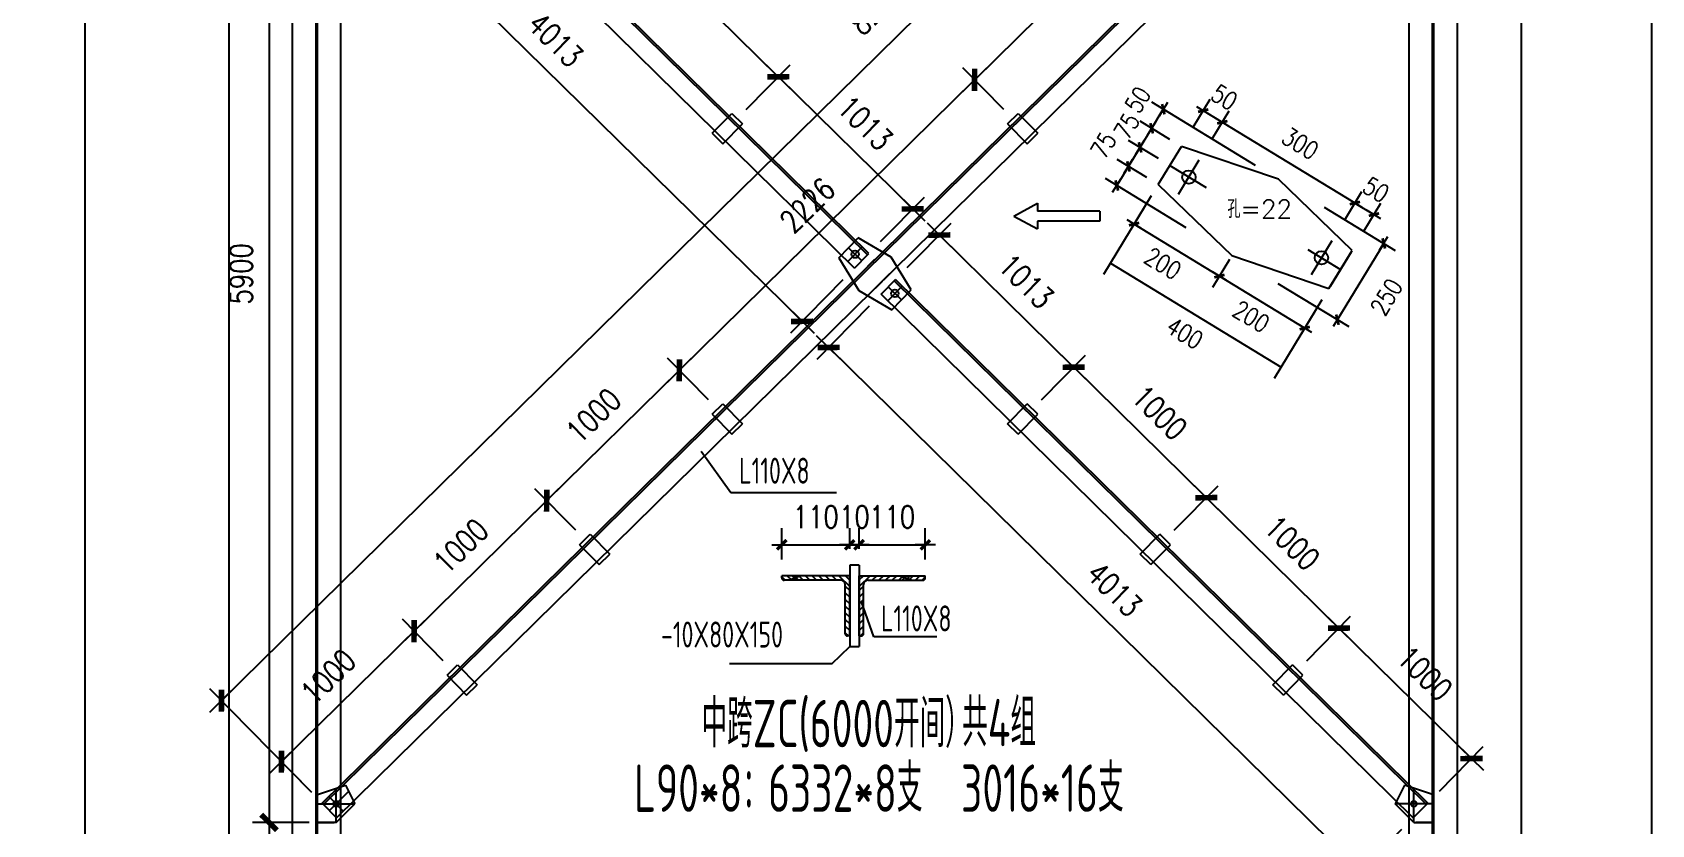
# Model space of a CAD drawing. Header units: millimetres. Extents: x 1471994 to 4527627, y -5186613 to -1927582.
# Drawn here: x 1534810 to 1543512, y -1987974 to -1983714 of the extents above; entities that cross this region are included whole.
import ezdxf
from ezdxf.enums import TextEntityAlignment as Align

# ---------------------------------------------------------------- set-up
doc = ezdxf.new("R2010")
doc.units = ezdxf.units.MM
doc.header["$LTSCALE"] = 1000
doc.header["$PDMODE"] = 34
doc.linetypes.add('CENTER', pattern=[50.8, 31.75, -6.35, 6.35, -6.35])
doc.layers.add('轴线层', color=1, linetype='CENTER', lineweight=15)
doc.layers.add('钢架', color=7, linetype='Continuous', lineweight=25)
doc.styles.add('DIM_FONT', font='simplex.shx', dxfattribs={"width": 0.8, "bigfont": 'hztxt.shx'})
doc.styles.add('hz', font='gbenor.shx', dxfattribs={"width": 0.75, "height": 100, "bigfont": 'gbcbig.shx'})
doc.styles.get("Standard").update_dxf_attribs({"font": 'txt', "bigfont": 'gbcbig.shx'})
doc.styles.add('TSSD_Label', font='Tssdeng.shx', dxfattribs={"width": 0.7, "bigfont": 'hztxt.shx'})
doc.dimstyles.new('WGH(1)', dxfattribs={"dimscale": 1.2, "dimtxt": 100, "dimasz": 0.5, "dimexe": 75, "dimexo": 75, "dimgap": 75, "dimtad": 1, "dimdec": 0, "dimzin": 0, "dimdsep": 46, "dimtxsty": 'DIM_FONT', "dimblk1": '_DIMX', "dimblk2": '_DIMX', "dimsah": 1, "dimcen": 0.09, "dimclrd": 3, "dimclre": 3, "dimclrt": 7, "dimadec": 0, "dimazin": 0, "dimtfac": 1, "dimtdec": 0, "dimtix": 1, "dimtmove": 2, "dimatfit": 3, "dimldrblk": '_DIMX', "dimfxl": 1, "dimtolj": 1, "dimtzin": 0, "dimarcsym": 0})

# ---------------------------------------------------------------- blocks, each defined once
blk = doc.blocks.new('_DIMX')
blk.add_line((-150, 0), (150, 0))
at = {"const_width": 50}
blk.add_lwpolyline([(-70, -70), (70, 70)], dxfattribs=at)
blk = doc.blocks.new('*D1267')
at = {"color": 3, "lineweight": -2}
for p, q in [((1534840.2, -1978462.4), (1535182.1, -1978462.4)), ((1535092.1, -1978463), (1535092.1, -1988461.8)), ((1534860.2, -1988462.4), (1535182.1, -1988462.4))]:
    blk.add_line(p, q, dxfattribs=at)
at = {"layer": 'Defpoints', "color": 0}
for p in [(1534750.2, -1978462.4), (1534770.2, -1988462.4), (1535092.1, -1988462.4)]:
    blk.add_point(p, dxfattribs=at)
at = {"color": 3, "lineweight": -2, "xscale": 0.6, "yscale": 0.6, "zscale": 0.6}
for p, rotation in [((1535092.1, -1978462.4), 90), ((1535092.1, -1988462.4), 270)]:
    blk.add_blockref('_DIMX', p, dxfattribs=dict(at, rotation=rotation))
at = {"color": 7, "insert": (1534942.1, -1983462.4), "char_height": 120, "attachment_point": 5, "rotation": 90, "style": 'DIM_FONT'}
blk.add_mtext('\\A1;10000', dxfattribs=at)
blk = doc.blocks.new('*D1392')
at = {"color": 3, "lineweight": -2}
for p, q in [((1536118.1, -1978462.4), (1535776.2, -1978462.4)), ((1535866.2, -1978463), (1535866.2, -1988461.8)), ((1536098.1, -1988462.4), (1535776.2, -1988462.4))]:
    blk.add_line(p, q, dxfattribs=at)
at = {"layer": 'Defpoints', "color": 0}
for p in [(1536208.1, -1978462.4), (1535866.2, -1988462.4), (1536188.1, -1988462.4)]:
    blk.add_point(p, dxfattribs=at)
at = {"color": 3, "lineweight": -2, "xscale": 0.6, "yscale": 0.6, "zscale": 0.6}
for p, rotation in [((1535866.2, -1978462.4), 90), ((1535866.2, -1988462.4), 270)]:
    blk.add_blockref('_DIMX', p, dxfattribs=dict(at, rotation=rotation))
at = {"color": 7, "insert": (1535716.2, -1983462.4), "char_height": 120, "attachment_point": 5, "rotation": 90, "style": 'DIM_FONT'}
blk.add_mtext('\\A1;10000', dxfattribs=at)
blk = doc.blocks.new('*D1393')
at = {"color": 3, "lineweight": -2}
for p, q in [((1542558.1, -1978462.4), (1542899.9, -1978462.4)), ((1542809.9, -1978463), (1542809.9, -1988461.8)), ((1542578.1, -1988462.4), (1542899.9, -1988462.4))]:
    blk.add_line(p, q, dxfattribs=at)
at = {"layer": 'Defpoints', "color": 0}
for p in [(1542468.1, -1978462.4), (1542488.1, -1988462.4), (1542809.9, -1988462.4)]:
    blk.add_point(p, dxfattribs=at)
at = {"color": 3, "lineweight": -2, "xscale": 0.6, "yscale": 0.6, "zscale": 0.6}
for p, rotation in [((1542809.9, -1978462.4), 90), ((1542809.9, -1988462.4), 270)]:
    blk.add_blockref('_DIMX', p, dxfattribs=dict(at, rotation=rotation))
at = {"color": 7, "insert": (1542659.9, -1983462.4), "char_height": 120, "attachment_point": 5, "rotation": 90, "style": 'DIM_FONT'}
blk.add_mtext('\\A1;10000', dxfattribs=at)
blk = doc.blocks.new('*D1412')
at = {"color": 3, "lineweight": -2}
for p, q in [((1537017.5, -1987092.7), (1536798, -1986869.7)), ((1536148.8, -1987634.8), (1536860.7, -1986934.2)), ((1536304.7, -1987794.1), (1536085.2, -1987571.1))]:
    blk.add_line(p, q, dxfattribs=at)
at = {"layer": 'Defpoints', "color": 0}
for p in [(1536861.1, -1986933.8), (1537080.6, -1987156.9), (1536367.9, -1987858.3)]:
    blk.add_point(p, dxfattribs=at)
at = {"color": 3, "lineweight": -2, "xscale": 0.6, "yscale": 0.6, "zscale": 0.6}
for p, rotation in [((1536861.1, -1986933.8), 44.54132447699504), ((1536148.3, -1987635.2), 224.541324476995)]:
    blk.add_blockref('_DIMX', p, dxfattribs=dict(at, rotation=rotation))
at = {"color": 7, "insert": (1536399.5, -1987177.6), "char_height": 120, "attachment_point": 5, "rotation": 44.54132, "style": 'DIM_FONT'}
blk.add_mtext('\\A1;1000', dxfattribs=at)
blk = doc.blocks.new('*D1413')
at = {"color": 3, "lineweight": -2}
for p, q in [((1537730.2, -1986391.3), (1537510.7, -1986168.2)), ((1536861.5, -1986933.4), (1537573.4, -1986232.8)), ((1537017.5, -1987092.7), (1536798, -1986869.7))]:
    blk.add_line(p, q, dxfattribs=at)
at = {"layer": 'Defpoints', "color": 0}
for p in [(1537573.8, -1986232.4), (1537793.3, -1986455.4), (1537080.6, -1987156.9)]:
    blk.add_point(p, dxfattribs=at)
at = {"color": 3, "lineweight": -2, "xscale": 0.6, "yscale": 0.6, "zscale": 0.6}
for p, rotation in [((1537573.8, -1986232.4), 44.54132447699504), ((1536861.1, -1986933.8), 224.541324476995)]:
    blk.add_blockref('_DIMX', p, dxfattribs=dict(at, rotation=rotation))
at = {"color": 7, "insert": (1537112.2, -1986476.2), "char_height": 120, "attachment_point": 5, "rotation": 44.54132, "style": 'DIM_FONT'}
blk.add_mtext('\\A1;1000', dxfattribs=at)
blk = doc.blocks.new('*D1414')
at = {"color": 3, "lineweight": -2}
for p, q in [((1538443, -1985689.9), (1538223.4, -1985466.8)), ((1537574.3, -1986232), (1538286.1, -1985531.4)), ((1537730.2, -1986391.3), (1537510.7, -1986168.2))]:
    blk.add_line(p, q, dxfattribs=at)
at = {"layer": 'Defpoints', "color": 0}
for p in [(1538286.6, -1985531), (1538506.1, -1985754), (1537793.3, -1986455.4)]:
    blk.add_point(p, dxfattribs=at)
at = {"color": 3, "lineweight": -2, "xscale": 0.6, "yscale": 0.6, "zscale": 0.6}
for p, rotation in [((1538286.6, -1985531), 44.54132447699504), ((1537573.8, -1986232.4), 224.541324476995)]:
    blk.add_blockref('_DIMX', p, dxfattribs=dict(at, rotation=rotation))
at = {"color": 7, "insert": (1537825, -1985774.8), "char_height": 120, "attachment_point": 5, "rotation": 44.54132, "style": 'DIM_FONT'}
blk.add_mtext('\\A1;1000', dxfattribs=at)
blk = doc.blocks.new('*D1415')
at = {"color": 3, "lineweight": -2}
for p, q in [((1540029.8, -1984128.3), (1539810.2, -1983905.2)), ((1538287, -1985530.5), (1539872.9, -1983969.8)), ((1538443, -1985689.9), (1538223.4, -1985466.8))]:
    blk.add_line(p, q, dxfattribs=at)
at = {"layer": 'Defpoints', "color": 0}
for p in [(1539873.4, -1983969.4), (1540092.9, -1984192.4), (1538506.1, -1985754)]:
    blk.add_point(p, dxfattribs=at)
at = {"color": 3, "lineweight": -2, "xscale": 0.6, "yscale": 0.6, "zscale": 0.6}
for p, rotation in [((1539873.4, -1983969.4), 44.54132447699504), ((1538286.6, -1985531), 224.541324476995)]:
    blk.add_blockref('_DIMX', p, dxfattribs=dict(at, rotation=rotation))
at = {"color": 7, "insert": (1538974.8, -1984643.2), "char_height": 120, "attachment_point": 5, "rotation": 44.54132, "style": 'DIM_FONT'}
blk.add_mtext('\\A1;2226', dxfattribs=at)
blk = doc.blocks.new('*D1416')
at = {"color": 3, "lineweight": -2}
for p, q in [((1540749.5, -1983434), (1540523, -1983203.8)), ((1539873.8, -1983968.9), (1540585.7, -1983268.3)), ((1540029.8, -1984128.3), (1539810.2, -1983905.2))]:
    blk.add_line(p, q, dxfattribs=at)
at = {"layer": 'Defpoints', "color": 0}
for p in [(1540586.1, -1983267.9), (1540812.7, -1983498.1), (1540092.9, -1984192.4)]:
    blk.add_point(p, dxfattribs=at)
at = {"color": 3, "lineweight": -2, "xscale": 0.6, "yscale": 0.6, "zscale": 0.6}
for p, rotation in [((1540586.1, -1983267.9), 44.54132447699504), ((1539873.4, -1983969.4), 224.541324476995)]:
    blk.add_blockref('_DIMX', p, dxfattribs=dict(at, rotation=rotation))
at = {"color": 7, "insert": (1540124.5, -1983511.7), "char_height": 120, "attachment_point": 5, "rotation": 44.54132, "style": 'DIM_FONT'}
blk.add_mtext('\\A1;1000', dxfattribs=at)
blk = doc.blocks.new('*D1419')
at = {"color": 3, "lineweight": -2}
for p, q in [((1536297.1, -1982062.4), (1535991.9, -1982062.4)), ((1536081.9, -1982063), (1536081.9, -1987961.8)), ((1536297.1, -1987962.4), (1535991.9, -1987962.4))]:
    blk.add_line(p, q, dxfattribs=at)
at = {"layer": 'Defpoints', "color": 0}
for p in [(1536387.1, -1982062.4), (1536081.9, -1987962.4), (1536387.1, -1987962.4)]:
    blk.add_point(p, dxfattribs=at)
at = {"color": 3, "lineweight": -2, "xscale": 0.6, "yscale": 0.6, "zscale": 0.6}
for p, rotation in [((1536081.9, -1982062.4), 90), ((1536081.9, -1987962.4), 270)]:
    blk.add_blockref('_DIMX', p, dxfattribs=dict(at, rotation=rotation))
at = {"color": 7, "insert": (1535931.9, -1985012.4), "char_height": 120, "attachment_point": 5, "rotation": 90, "style": 'DIM_FONT'}
blk.add_mtext('\\A1;5900', dxfattribs=at)
blk = doc.blocks.new('*D1422')
at = {"color": 3, "lineweight": -2}
for p, q in [((1537933.6, -1983426.8), (1538169.3, -1983187.4)), ((1538106.6, -1983252), (1538818.5, -1983952.5)), ((1538646.4, -1984128.3), (1538882, -1983888.8))]:
    blk.add_line(p, q, dxfattribs=at)
at = {"layer": 'Defpoints', "color": 0}
for p in [(1537870.5, -1983491), (1538818.9, -1983953), (1538583.3, -1984192.4)]:
    blk.add_point(p, dxfattribs=at)
at = {"color": 3, "lineweight": -2, "xscale": 0.6, "yscale": 0.6, "zscale": 0.6}
for p, rotation in [((1538106.2, -1983251.5), 135.458675523005), ((1538818.9, -1983953), 315.458675523005)]:
    blk.add_blockref('_DIMX', p, dxfattribs=dict(at, rotation=rotation))
at = {"color": 7, "insert": (1538567.7, -1983495.3), "char_height": 120, "attachment_point": 5, "rotation": 315.45868, "style": 'DIM_FONT'}
blk.add_mtext('\\A1;1000', dxfattribs=at)
blk = doc.blocks.new('*D1423')
at = {"color": 3, "lineweight": -2}
for p, q in [((1538646.4, -1984128.3), (1538882, -1983888.8)), ((1538819.3, -1983953.4), (1539540.6, -1984663.2)), ((1539368.5, -1984838.9), (1539604.2, -1984599.5))]:
    blk.add_line(p, q, dxfattribs=at)
at = {"layer": 'Defpoints', "color": 0}
for p in [(1538583.3, -1984192.4), (1539541, -1984663.6), (1539305.4, -1984903.1)]:
    blk.add_point(p, dxfattribs=at)
at = {"color": 3, "lineweight": -2, "xscale": 0.6, "yscale": 0.6, "zscale": 0.6}
for p, rotation in [((1538818.9, -1983953), 135.458675523005), ((1539541, -1984663.6), 315.458675523005)]:
    blk.add_blockref('_DIMX', p, dxfattribs=dict(at, rotation=rotation))
at = {"color": 7, "insert": (1539285.2, -1984201.4), "char_height": 120, "attachment_point": 5, "rotation": 315.45868, "style": 'DIM_FONT'}
blk.add_mtext('\\A1;1013', dxfattribs=at)
blk = doc.blocks.new('*D1424')
at = {"color": 3, "lineweight": -2}
for p, q in [((1536304.7, -1982230.7), (1536022.7, -1982517.3)), ((1538945.8, -1985267.6), (1536086.3, -1982453.6)), ((1539165.1, -1985045.6), (1538883.1, -1985332.2))]:
    blk.add_line(p, q, dxfattribs=at)
at = {"layer": 'Defpoints', "color": 0}
for p in [(1536367.9, -1982166.5), (1536085.8, -1982453.1), (1539228.2, -1984981.5)]:
    blk.add_point(p, dxfattribs=at)
at = {"color": 3, "lineweight": -2, "xscale": 0.6, "yscale": 0.6, "zscale": 0.6}
for p, rotation in [((1536085.8, -1982453.1), 135.4586755230081), ((1538946.2, -1985268.1), 315.4586755230081)]:
    blk.add_blockref('_DIMX', p, dxfattribs=dict(at, rotation=rotation))
at = {"color": 7, "insert": (1537621.2, -1983753.7), "char_height": 120, "attachment_point": 5, "rotation": 315.45868, "style": 'DIM_FONT'}
blk.add_mtext('\\A1;4013', dxfattribs=at)
blk = doc.blocks.new('*D1427')
at = {"color": 3, "lineweight": -2}
for p, q in [((1541658.7, -1987092.7), (1541894.3, -1986853.3)), ((1542543.5, -1987618.4), (1541831.6, -1986917.8)), ((1542371.4, -1987794.1), (1542607.1, -1987554.7))]:
    blk.add_line(p, q, dxfattribs=at)
at = {"layer": 'Defpoints', "color": 0}
for p in [(1541831.2, -1986917.4), (1541595.5, -1987156.9), (1542308.3, -1987858.3)]:
    blk.add_point(p, dxfattribs=at)
at = {"color": 3, "lineweight": -2, "xscale": 0.6, "yscale": 0.6, "zscale": 0.6}
for p, rotation in [((1541831.2, -1986917.4), 135.4586755232218), ((1542543.9, -1987618.8), 315.4586755232219)]:
    blk.add_blockref('_DIMX', p, dxfattribs=dict(at, rotation=rotation))
at = {"color": 7, "insert": (1542292.8, -1987161.2), "char_height": 120, "attachment_point": 5, "rotation": 315.45868, "style": 'DIM_FONT'}
blk.add_mtext('\\A1;1000', dxfattribs=at)
blk = doc.blocks.new('*D1425')
at = {"color": 3, "lineweight": -2}
for p, q in [((1540945.9, -1986391.3), (1541181.6, -1986151.8)), ((1541830.8, -1986917), (1541118.9, -1986216.4)), ((1541658.7, -1987092.7), (1541894.3, -1986853.3))]:
    blk.add_line(p, q, dxfattribs=at)
at = {"layer": 'Defpoints', "color": 0}
for p in [(1541118.4, -1986216), (1540882.8, -1986455.4), (1541595.5, -1987156.9)]:
    blk.add_point(p, dxfattribs=at)
at = {"color": 3, "lineweight": -2, "xscale": 0.6, "yscale": 0.6, "zscale": 0.6}
for p, rotation in [((1541118.4, -1986216), 135.458675536744), ((1541831.2, -1986917.4), 315.458675536744)]:
    blk.add_blockref('_DIMX', p, dxfattribs=dict(at, rotation=rotation))
at = {"color": 7, "insert": (1541580, -1986459.8), "char_height": 120, "attachment_point": 5, "rotation": 315.45868, "style": 'DIM_FONT'}
blk.add_mtext('\\A1;1000', dxfattribs=at)
blk = doc.blocks.new('*D1426')
at = {"color": 3, "lineweight": -2}
for p, q in [((1540233.2, -1985689.9), (1540468.8, -1985450.4)), ((1541118, -1986215.6), (1540406.1, -1985515)), ((1540945.9, -1986391.3), (1541181.6, -1986151.8))]:
    blk.add_line(p, q, dxfattribs=at)
at = {"layer": 'Defpoints', "color": 0}
for p in [(1540405.7, -1985514.6), (1540170.1, -1985754), (1540882.8, -1986455.4)]:
    blk.add_point(p, dxfattribs=at)
at = {"color": 3, "lineweight": -2, "xscale": 0.6, "yscale": 0.6, "zscale": 0.6}
for p, rotation in [((1540405.7, -1985514.6), 135.458675536744), ((1541118.4, -1986216), 315.458675536744)]:
    blk.add_blockref('_DIMX', p, dxfattribs=dict(at, rotation=rotation))
at = {"color": 7, "insert": (1540867.3, -1985758.4), "char_height": 120, "attachment_point": 5, "rotation": 315.45868, "style": 'DIM_FONT'}
blk.add_mtext('\\A1;1000', dxfattribs=at)
blk = doc.blocks.new('*D1428')
at = {"color": 3, "lineweight": -2}
for p, q in [((1539511.1, -1984979.2), (1539746.7, -1984739.8)), ((1540405.3, -1985514.1), (1539684, -1984804.3)), ((1540233.2, -1985689.9), (1540468.8, -1985450.4))]:
    blk.add_line(p, q, dxfattribs=at)
at = {"layer": 'Defpoints', "color": 0}
for p in [(1539683.6, -1984803.9), (1539447.9, -1985043.4), (1540170.1, -1985754)]:
    blk.add_point(p, dxfattribs=at)
at = {"color": 3, "lineweight": -2, "xscale": 0.6, "yscale": 0.6, "zscale": 0.6}
for p, rotation in [((1539683.6, -1984803.9), 135.458675536744), ((1540405.7, -1985514.6), 315.458675536744)]:
    blk.add_blockref('_DIMX', p, dxfattribs=dict(at, rotation=rotation))
at = {"color": 7, "insert": (1540149.9, -1985052.3), "char_height": 120, "attachment_point": 5, "rotation": 315.45868, "style": 'DIM_FONT'}
blk.add_mtext('\\A1;1013', dxfattribs=at)
blk = doc.blocks.new('*D1429')
at = {"color": 3, "lineweight": -2}
for p, q in [((1539307.6, -1985185.9), (1539025.6, -1985472.5)), ((1539089.2, -1985408.8), (1541948.7, -1988222.9)), ((1542168, -1988000.8), (1541886, -1988287.4))]:
    blk.add_line(p, q, dxfattribs=at)
at = {"layer": 'Defpoints', "color": 0}
for p in [(1539370.8, -1985121.8), (1542231.1, -1987936.7), (1541949.1, -1988223.3)]:
    blk.add_point(p, dxfattribs=at)
at = {"color": 3, "lineweight": -2, "xscale": 0.6, "yscale": 0.6, "zscale": 0.6}
for p, rotation in [((1539088.7, -1985408.3), 135.458675523229), ((1541949.1, -1988223.3), 315.458675523229)]:
    blk.add_blockref('_DIMX', p, dxfattribs=dict(at, rotation=rotation))
at = {"color": 7, "insert": (1540624.1, -1986708.9), "char_height": 120, "attachment_point": 5, "rotation": 315.45868, "style": 'DIM_FONT'}
blk.add_mtext('\\A1;4013', dxfattribs=at)
blk = doc.blocks.new('*D1430')
at = {"color": 3, "lineweight": -2}
for p, q in [((1542175, -1982031.1), (1541626, -1981473.3)), ((1541688.7, -1981537.9), (1535826.3, -1987307.2)), ((1536311.7, -1987801.3), (1535762.8, -1987243.4))]:
    blk.add_line(p, q, dxfattribs=at)
at = {"layer": 'Defpoints', "color": 0}
for p in [(1542238.1, -1982095.3), (1535825.9, -1987307.6), (1536374.9, -1987865.4)]:
    blk.add_point(p, dxfattribs=at)
at = {"color": 3, "lineweight": -2, "xscale": 0.6, "yscale": 0.6, "zscale": 0.6}
for p, rotation in [((1541689.2, -1981537.4), 44.5413244769881), ((1535825.9, -1987307.6), 224.5413244769881)]:
    blk.add_blockref('_DIMX', p, dxfattribs=dict(at, rotation=rotation))
at = {"color": 7, "insert": (1539346.9, -1983580.3), "char_height": 120, "attachment_point": 5, "rotation": 44.54132, "style": 'DIM_FONT'}
blk.add_mtext('\\A1;8226', dxfattribs=at)
blk = doc.blocks.new('*D1431')
at = {"color": 3, "lineweight": -2}
for p, q in [((1539252.7, -1986491.4), (1539252.7, -1986379.3)), ((1539608.4, -1986549), (1539608.4, -1986379.3)), ((1539252.3, -1986469.3), (1539251.9, -1986469.3)), ((1539252.7, -1986469.3), (1539608.4, -1986469.3)), ((1539608.7, -1986469.3), (1539609.1, -1986469.3))]:
    blk.add_line(p, q, dxfattribs=at)
at = {"layer": 'Defpoints', "color": 0}
for p in [(1539608.4, -1986469.3), (1539252.7, -1986581.4), (1539608.4, -1986639)]:
    blk.add_point(p, dxfattribs=at)
at = {"color": 3, "lineweight": -2, "xscale": 0.36, "yscale": 0.36, "zscale": 0.36}
blk.add_blockref('_DIMX', (1539252.7, -1986469.3), dxfattribs=at)
at = {"color": 3, "lineweight": -2, "xscale": 0.36, "yscale": 0.36, "zscale": 0.36, "rotation": 180}
blk.add_blockref('_DIMX', (1539608.4, -1986469.3), dxfattribs=at)
at = {"color": 7, "insert": (1539430.5, -1986319.3), "char_height": 120, "attachment_point": 5, "style": 'DIM_FONT'}
blk.add_mtext('\\A1;110', dxfattribs=at)
blk = doc.blocks.new('*D1432')
at = {"color": 3, "lineweight": -2}
for p, q in [((1539202.1, -1986491.4), (1539202.1, -1986379.3)), ((1539252.7, -1986491.4), (1539252.7, -1986379.3)), ((1539201.7, -1986469.3), (1539201.4, -1986469.3)), ((1539202.1, -1986469.3), (1539252.7, -1986469.3)), ((1539253, -1986469.3), (1539253.4, -1986469.3))]:
    blk.add_line(p, q, dxfattribs=at)
at = {"layer": 'Defpoints', "color": 0}
for p in [(1539252.7, -1986469.3), (1539202.1, -1986581.4), (1539252.7, -1986581.4)]:
    blk.add_point(p, dxfattribs=at)
at = {"color": 3, "lineweight": -2, "xscale": 0.36, "yscale": 0.36, "zscale": 0.36}
blk.add_blockref('_DIMX', (1539202.1, -1986469.3), dxfattribs=at)
at = {"color": 3, "lineweight": -2, "xscale": 0.36, "yscale": 0.36, "zscale": 0.36, "rotation": 180}
blk.add_blockref('_DIMX', (1539252.7, -1986469.3), dxfattribs=at)
at = {"color": 7, "insert": (1539227.4, -1986319.3), "char_height": 120, "attachment_point": 5, "style": 'DIM_FONT'}
blk.add_mtext('\\A1;10', dxfattribs=at)
blk = doc.blocks.new('*D1433')
at = {"color": 3, "lineweight": -2}
for p, q in [((1538837.2, -1986549), (1538837.2, -1986379.3)), ((1539202.1, -1986491.4), (1539202.1, -1986379.3)), ((1538836.9, -1986469.3), (1538836.5, -1986469.3)), ((1538837.2, -1986469.3), (1539202.1, -1986469.3)), ((1539202.4, -1986469.3), (1539202.8, -1986469.3))]:
    blk.add_line(p, q, dxfattribs=at)
at = {"layer": 'Defpoints', "color": 0}
for p in [(1539202.1, -1986469.3), (1539202.1, -1986581.4), (1538837.2, -1986639)]:
    blk.add_point(p, dxfattribs=at)
at = {"color": 3, "lineweight": -2, "xscale": 0.36, "yscale": 0.36, "zscale": 0.36}
blk.add_blockref('_DIMX', (1538837.2, -1986469.3), dxfattribs=at)
at = {"color": 3, "lineweight": -2, "xscale": 0.36, "yscale": 0.36, "zscale": 0.36, "rotation": 180}
blk.add_blockref('_DIMX', (1539202.1, -1986469.3), dxfattribs=at)
at = {"color": 7, "insert": (1539019.6, -1986319.3), "char_height": 120, "attachment_point": 5, "style": 'DIM_FONT'}
blk.add_mtext('\\A1;110', dxfattribs=at)

msp = doc.modelspace()

# ---------------------------------------------------------------- linework, layer by layer
for p, q in [((1536208.1, -1988462.4), (1536208.1, -1978462.4)), ((1536334.1, -1988462.4), (1536334.1, -1978462.4)), ((1536342.1, -1988462.4), (1536342.1, -1978462.4)), ((1536468.1, -1988462.4), (1536468.1, -1978462.4)), ((1542208.1, -1988462.4), (1542208.1, -1978462.4)), ((1542334.1, -1988462.4), (1542334.1, -1978462.4)), ((1542342.1, -1988462.4), (1542342.1, -1978462.4)), ((1542468.1, -1988462.4), (1542468.1, -1978462.4)), ((1536367.9, -1987858.3), (1542231.1, -1982088.1)), ((1536374.9, -1987865.4), (1542238.1, -1982095.3)), ((1539298.4, -1984910.2), (1536438, -1982095.3)), ((1539305.4, -1984903.1), (1536445, -1982088.1)), ((1539228.2, -1984981.5), (1536367.9, -1982166.5)), ((1536445, -1987936.7), (1542308.3, -1982166.5)), ((1538463.6, -1984257), (1538568.8, -1984150.1)), ((1538568.8, -1984150.1), (1538625.8, -1984206.2)), ((1540050.8, -1984205.8), (1540107.8, -1984149.7)), ((1540107.8, -1984149.7), (1540213, -1984256.6)), ((1538463.6, -1984257), (1538520.6, -1984313.1)), ((1538520.6, -1984313.1), (1538625.8, -1984206.2)), ((1540050.8, -1984205.8), (1540156, -1984312.7)), ((1540156, -1984312.7), (1540213, -1984256.6)), ((1540968.7, -1984584.4), (1541081, -1984400)), ((1540083.4, -1984701.9), (1540210.7, -1984632.6)), ((1540210.7, -1984632.6), (1540210.7, -1984675.1)), ((1540083.4, -1984701.9), (1540210.7, -1984771.1)), ((1540546.3, -1984675.1), (1540210.7, -1984675.1)), ((1540546.3, -1984675.1), (1540546.3, -1984728.6)), ((1540546.3, -1984728.6), (1540210.7, -1984728.6)), ((1540210.7, -1984728.6), (1540210.7, -1984771.1)), ((1539142.9, -1984925.6), (1539248.1, -1984818.7)), ((1539192.6, -1984946.4), (1539269.7, -1984868)), ((1539195.5, -1984872.1), (1539266.8, -1984942.3)), ((1539425.8, -1984923.3), (1539248.1, -1984818.7)), ((1541793.7, -1984834.2), (1541681.3, -1985018.6)), ((1539142.9, -1984925.6), (1539250.4, -1985101.5)), ((1539228.2, -1984981.5), (1539305.4, -1984903.1)), ((1539259.7, -1985012.4), (1539336.8, -1984934)), ((1539533.2, -1985099.2), (1539425.8, -1984923.3)), ((1541896.2, -1984896.6), (1541783.8, -1985081.1)), ((1539416.5, -1985012.4), (1539339.3, -1985090.8)), ((1539370.8, -1985121.8), (1539447.9, -1985043.4)), ((1542301.3, -1987865.4), (1539440.9, -1985050.5)), ((1542308.3, -1987858.3), (1539447.9, -1985043.4)), ((1539250.4, -1985101.5), (1539428, -1985206.2)), ((1542231.1, -1987936.7), (1539370.8, -1985121.8)), ((1539406.4, -1985156.8), (1539483.6, -1985078.4)), ((1539409.3, -1985082.6), (1539480.6, -1985152.7)), ((1539428, -1985206.2), (1539533.2, -1985099.2)), ((1538463.6, -1985767.8), (1538520.6, -1985711.7)), ((1538520.6, -1985711.7), (1538625.8, -1985818.6)), ((1540050.4, -1985818.6), (1540155.6, -1985711.7)), ((1540212.6, -1985767.8), (1540155.6, -1985711.7)), ((1538463.6, -1985767.8), (1538568.8, -1985874.7)), ((1538568.8, -1985874.7), (1538625.8, -1985818.6)), ((1540107.4, -1985874.7), (1540050.4, -1985818.6)), ((1540107.4, -1985874.7), (1540212.6, -1985767.8)), ((1538562.6, -1986189.4), (1538404.1, -1985967.3)), ((1539131.3, -1986189.4), (1538562.6, -1986189.4)), ((1537750.8, -1986469.2), (1537807.8, -1986413.1)), ((1537807.8, -1986413.1), (1537913, -1986520)), ((1540763.1, -1986520), (1540868.3, -1986413.1)), ((1540925.3, -1986469.2), (1540868.3, -1986413.1)), ((1537750.8, -1986469.2), (1537856, -1986576.2)), ((1537856, -1986576.2), (1537913, -1986520)), ((1540820.1, -1986576.2), (1540763.1, -1986520)), ((1540820.1, -1986576.2), (1540925.3, -1986469.2)), ((1539202.1, -1986635.5), (1538837.2, -1986635.5)), ((1538837.2, -1986647.7), (1538837.2, -1986635.5)), ((1538866.1, -1986635.5), (1538890.4, -1986659.8)), ((1538937.7, -1986635.5), (1538881.1, -1986659.8)), ((1538892.5, -1986635.5), (1538916.8, -1986659.8)), ((1538901.9, -1986635.5), (1538926.2, -1986659.8)), ((1538928.3, -1986635.5), (1538952.6, -1986659.8)), ((1538964.1, -1986635.5), (1538988.4, -1986659.8)), ((1538999.9, -1986635.5), (1539024.2, -1986659.8)), ((1539035.7, -1986635.5), (1539060, -1986659.8)), ((1539071.5, -1986635.5), (1539095.8, -1986659.8)), ((1539107.3, -1986635.5), (1539131.6, -1986659.8)), ((1539143.1, -1986635.5), (1539202.1, -1986694.5)), ((1539178.9, -1986635.5), (1539203.2, -1986659.8)), ((1539202.1, -1986578.5), (1539202.1, -1987017)), ((1539252.7, -1986578.5), (1539202.1, -1986578.5)), ((1539202.1, -1986959.5), (1539202.1, -1986635.5)), ((1539275.8, -1986635.5), (1539251.5, -1986659.8)), ((1539252.7, -1986578.5), (1539252.7, -1987017)), ((1539252.7, -1986959.5), (1539252.7, -1986635.5)), ((1539252.7, -1986635.5), (1539608.4, -1986635.5)), ((1539311.6, -1986635.5), (1539252.7, -1986694.5)), ((1539347.4, -1986635.5), (1539323.1, -1986659.8)), ((1539383.2, -1986635.5), (1539358.9, -1986659.8)), ((1539419, -1986635.5), (1539394.7, -1986659.8)), ((1539454.8, -1986635.5), (1539430.5, -1986659.8)), ((1539490.6, -1986635.5), (1539466.3, -1986659.8)), ((1539472.1, -1986635.5), (1539537.9, -1986659.8)), ((1539507.9, -1986635.5), (1539483.6, -1986659.8)), ((1539526.4, -1986635.5), (1539502.1, -1986659.8)), ((1539543.7, -1986635.5), (1539519.4, -1986659.8)), ((1539579.5, -1986635.5), (1539555.2, -1986659.8)), ((1539608.4, -1986647.7), (1539608.4, -1986635.5)), ((1538837.2, -1986642.4), (1538854.6, -1986659.8)), ((1539153.5, -1986659.8), (1538849.4, -1986659.8)), ((1539177.8, -1986947.4), (1539177.8, -1986684.1)), ((1539177.8, -1986691.6), (1539202.1, -1986715.9)), ((1539277, -1986691.6), (1539252.7, -1986715.9)), ((1539277, -1986947.4), (1539277, -1986684.1)), ((1539301.3, -1986659.8), (1539596.2, -1986659.8)), ((1539608.4, -1986642.4), (1539591, -1986659.8)), ((1539177.8, -1986727.4), (1539202.1, -1986751.7)), ((1539177.8, -1986763.2), (1539202.1, -1986787.5)), ((1539177.8, -1986798.9), (1539202.1, -1986823.2)), ((1539277, -1986727.4), (1539252.7, -1986751.7)), ((1539277, -1986763.2), (1539252.7, -1986787.5)), ((1539277, -1986798.9), (1539252.7, -1986823.2)), ((1539332.3, -1986964), (1539264.8, -1986775.3)), ((1539177.8, -1986834.7), (1539202.1, -1986859)), ((1539177.8, -1986870.5), (1539202.1, -1986894.8)), ((1539277, -1986834.7), (1539252.7, -1986859)), ((1539277, -1986870.5), (1539252.7, -1986894.8)), ((1539177.8, -1986906.3), (1539202.1, -1986930.6)), ((1539177.8, -1986942.1), (1539195.1, -1986959.5)), ((1539202.1, -1986959.5), (1539189.9, -1986959.5)), ((1539277, -1986906.3), (1539252.7, -1986930.6)), ((1539252.7, -1986959.5), (1539264.8, -1986959.5)), ((1539277, -1986942.1), (1539259.6, -1986959.5)), ((1539669.7, -1986964), (1539332.3, -1986964)), ((1539106.7, -1987109.2), (1539202.1, -1987017)), ((1539202.1, -1987017), (1539252.7, -1987017)), ((1537038.1, -1987170.7), (1537095.1, -1987114.6)), ((1537095.1, -1987114.6), (1537200.3, -1987221.5)), ((1539106.7, -1987109.2), (1538556.2, -1987109.2)), ((1541475.9, -1987221.5), (1541581.1, -1987114.6)), ((1541638.1, -1987170.7), (1541581.1, -1987114.6)), ((1537038.1, -1987170.7), (1537143.3, -1987277.6)), ((1537143.3, -1987277.6), (1537200.3, -1987221.5)), ((1541532.9, -1987277.6), (1541475.9, -1987221.5)), ((1541532.9, -1987277.6), (1541638.1, -1987170.7)), ((1536342.1, -1987812.4), (1536492.1, -1987762.4)), ((1536492.1, -1987762.4), (1536542.1, -1987862.4)), ((1542184.1, -1987762.4), (1542134.1, -1987862.4)), ((1542334.1, -1987812.4), (1542184.1, -1987762.4)), ((1536403.5, -1987823.2), (1536480.7, -1987901.6)), ((1536406.4, -1987897.5), (1536509.1, -1987796.5)), ((1536442.1, -1987962.4), (1536442.1, -1987779.1)), ((1542234.1, -1987962.4), (1542234.1, -1987779.1)), ((1536342.1, -1987862.4), (1536542.1, -1987862.4)), ((1536367.9, -1987858.3), (1536445, -1987936.7)), ((1536442.1, -1987962.4), (1536542.1, -1987862.4)), ((1542334.1, -1987862.4), (1542134.1, -1987862.4)), ((1542234.1, -1987962.4), (1542134.1, -1987862.4)), ((1542308.3, -1987858.3), (1542231.1, -1987936.7)), ((1536342.1, -1987962.4), (1536422.1, -1987962.4)), ((1536427.1, -1987962.4), (1536342.1, -1987962.4)), ((1536342.1, -1987962.4), (1536432.1, -1987962.4)), ((1536432.1, -1987962.4), (1536342.1, -1987962.4)), ((1536342.1, -1987962.4), (1536432.1, -1987962.4)), ((1536342.1, -1987962.4), (1536397.1, -1987962.4)), ((1536442.1, -1987962.4), (1536342.1, -1987962.4)), ((1542234.1, -1987962.4), (1542334.1, -1987962.4)), ((1542334.1, -1987962.4), (1542244.1, -1987962.4)), ((1542244.1, -1987962.4), (1542334.1, -1987962.4)), ((1542334.1, -1987962.4), (1542244.1, -1987962.4)), ((1542249.1, -1987962.4), (1542334.1, -1987962.4)), ((1542334.1, -1987962.4), (1542254.1, -1987962.4)), ((1542334.1, -1987962.4), (1542279.1, -1987962.4))]:
    msp.add_line(p, q)
at = {"color": 2}
for p, q in [((1536338.1, -1988462.4), (1536338.1, -1978462.4)), ((1542338.1, -1988462.4), (1542338.1, -1978462.4)), ((1542338.1, -1988462.4), (1542338.1, -1978462.4))]:
    msp.add_line(p, q, dxfattribs=at)
at = {"color": 3}
for p, q in [((1541383.1, -1984429.4), (1540826, -1984090)), ((1541047.3, -1984224.8), (1541139.4, -1984073.6)), ((1540923.3, -1984289.8), (1540763.6, -1984192.5)), ((1540861.8, -1984252.4), (1540763.6, -1984192.5)), ((1540825, -1984229.9), (1540887.5, -1984127.5)), ((1540887.6, -1984127.2), (1540887.8, -1984127)), ((1541101.7, -1984134.9), (1541101.4, -1984134.8)), ((1541101.9, -1984135.1), (1541204.4, -1984197.5)), ((1541149.7, -1984287.2), (1541241.9, -1984136)), ((1541149.7, -1984287.2), (1541241.9, -1984136)), ((1541204.6, -1984197.7), (1541204.9, -1984197.8)), ((1541204.6, -1984197.7), (1541916.8, -1984631.6)), ((1540762.6, -1984332.4), (1540825, -1984229.9)), ((1540824.9, -1984230.2), (1540824.7, -1984230.4)), ((1540825.2, -1984229.7), (1540825.3, -1984229.5)), ((1540700.2, -1984434.9), (1540762.6, -1984332.4)), ((1540860.9, -1984392.3), (1540701.1, -1984295)), ((1540860.9, -1984392.3), (1540701.1, -1984295)), ((1540762.5, -1984332.7), (1540762.3, -1984332.9)), ((1540762.8, -1984332.2), (1540762.9, -1984331.9)), ((1540700.2, -1984434.9), (1540637.7, -1984537.4)), ((1540798.5, -1984494.8), (1540638.7, -1984397.4)), ((1541010.4, -1984764.4), (1540576.2, -1984499.9)), ((1540822.5, -1984593.7), (1540565.2, -1985016.1)), ((1541862.4, -1984721.5), (1541954.5, -1984570.2)), ((1541862.4, -1984721.5), (1541954.5, -1984570.2)), ((1541916.8, -1984631.6), (1541916.6, -1984631.4)), ((1541917.1, -1984631.7), (1542019.5, -1984694.1)), ((1541964.9, -1984783.9), (1542057, -1984632.7)), ((1540785, -1984655.2), (1540692.7, -1984806.6)), ((1541752.1, -1984654), (1542134, -1984886.4)), ((1542019.8, -1984694.3), (1542020, -1984694.4)), ((1540730.5, -1984745.3), (1541188.7, -1985024.5)), ((1542072.4, -1984849.2), (1541823.2, -1985258.8)), ((1540602.9, -1984954.7), (1541520, -1985513.5)), ((1541243.7, -1984934.8), (1541151.5, -1985086.2)), ((1541243.7, -1984934.8), (1541151.5, -1985086.2)), ((1541189.2, -1985024.8), (1541647.5, -1985304.2)), ((1541502.7, -1985064.1), (1541884.6, -1985296.4)), ((1541740.1, -1985152.8), (1541482.8, -1985575.1)), ((1541702.6, -1985214.3), (1541610.3, -1985365.8))]:
    msp.add_line(p, q, dxfattribs=at)
at = {"color": 1}
for p, q in [((1540859.9, -1984532.2), (1540984.8, -1984327.3)), ((1541506.1, -1984504.3), (1540984.8, -1984327.3)), ((1540922.4, -1984429.8), (1541117.3, -1984548.5)), ((1540859.9, -1984532.2), (1541256.6, -1984914.4)), ((1541902.4, -1984886.4), (1541506.1, -1984504.3)), ((1541663.9, -1984881.6), (1541840, -1984988.8)), ((1541777.6, -1985091.3), (1541902.4, -1984886.4)), ((1541256.6, -1984914.4), (1541777.6, -1985091.3))]:
    msp.add_line(p, q, dxfattribs=at)
msp.add_lwpolyline([(1527403.5, -1977724.3), (1543511.7, -1977724.3), (1543511.7, -1989575.5), (1527403.5, -1989575.5)], close=True)
for centre in [(1541024.9, -1984492.2), (1541737.5, -1984926.4)]:
    msp.add_circle(centre, 36, dxfattribs=at)
for centre, radius in [((1539231.2, -1984907.2), 20), ((1539445, -1985117.6), 20), ((1536442.1, -1987862.4), 15), ((1542234.1, -1987862.4), 15)]:
    msp.add_circle(centre, radius)
for centre, radius, start, end in [((1538849.4, -1986647.7), 12.2, 180, 270), ((1539153.5, -1986684.1), 24.3, 0, 90), ((1539301.3, -1986684.1), 24.3, 90, 180), ((1539596.2, -1986647.7), 12.2, 270, 0), ((1539189.9, -1986947.4), 12.2, 180, 270), ((1539264.8, -1986947.4), 12.2, 270, 0)]:
    msp.add_arc(centre, radius, start, end)

# ---------------------------------------------------------------- block references
at = {"color": 3, "yscale": 0.2880000000004657, "zscale": 0.288}
for p, xscale, rotation in [((1540887.5, -1984127.5), 0.2880000000448995, 238.6472383285597), ((1541101.9, -1984135.1), 0.2880000000146137, 328.6472383384488), ((1540825, -1984229.9), 0.2880000000448995, 238.6472383285597), ((1540825, -1984229.9), 0.2880000000448995, 58.64723832855967), ((1541204.4, -1984197.5), 0.2880000000448995, 148.6472383285597), ((1541204.4, -1984197.5), 0.2880000000146137, 148.6472383384488), ((1540762.6, -1984332.4), 0.2880000000448995, 238.6472383285597), ((1540762.6, -1984332.4), 0.2880000000448995, 58.64723832855967), ((1540700.2, -1984434.9), 0.2880000000448995, 58.64723832855967), ((1540700.2, -1984434.9), 0.2880000000448995, 238.6472383285597), ((1540637.7, -1984537.4), 0.2880000000448995, 58.64723832855967), ((1541917.1, -1984631.7), 0.2880000000146137, 328.6472383384488), ((1541917.1, -1984631.7), 0.2880000000146137, 328.6472383384488), ((1540730.2, -1984745.1), 0.2880000000126343, 148.6408653140284), ((1542019.5, -1984694.1), 0.2880000000146137, 148.6472383384488), ((1542072.5, -1984848.9), 0.2880000000138405, 58.68771903972208), ((1541189, -1985024.7), 0.2880000000429255, 328.64086530414), ((1541189, -1985024.7), 0.2880000000126343, 148.6408653140284), ((1541823.1, -1985259), 0.2880000000138405, 238.6877190397221), ((1541647.5, -1985304.2), 0.2880000000126343, 328.6408653140284)]:
    msp.add_blockref('_DIMX', p, dxfattribs=dict(at, xscale=xscale, rotation=rotation))

# ---------------------------------------------------------------- texts
at = {"style": 'TSSD_Label', "width": 0.7}
for s, p in [('L110X8', (1538607.8, -1986071)), ('L110X8', (1539370.2, -1986865.3)), ('-10X80X150', (1538188.3, -1986951.9))]:
    msp.add_text(s, height=139.72, dxfattribs=at).set_placement(p, align=Align.MIDDLE_LEFT)
at = {"color": 7, "char_height": 96, "attachment_point": 5, "style": 'DIM_FONT'}
for s, insert, rotation in [('\\A1;50', (1540750.6, -1984076.5), 58.64724), ('\\A1;50', (1541215.6, -1984063.8), 328.64724), ('\\A1;75', (1540691.3, -1984218.7), 58.64724), ('\\A1;75', (1540565.9, -1984321.1), 58.64724), ('\\A1;300', (1541623.2, -1984312.1), 328.64724), ('\\A1;50', (1542030.7, -1984560.5), 328.64724), ('\\A1;200', (1540885.3, -1984957.3), 328.64087), ('\\A1;250', (1542086.3, -1985137), 58.68772), ('\\A1;200', (1541359.9, -1985242.7), 328.64087), ('\\A1;400', (1541003.1, -1985331.2), 328.64724)]:
    msp.add_mtext(s, dxfattribs=dict(at, insert=insert, rotation=rotation))
at = {"layer": '轴线层', "color": 4, "lineweight": -3}
msp.add_text('孔=22', height=98, dxfattribs=at).set_placement((1541231.9, -1984712.5))
at = {"layer": '钢架', "lineweight": 13, "attachment_point": 1, "style": 'hz'}
for s, insert, char_height, own_width in [('中跨ZC(6000开间）', (1538405.6, -1987303), 254.898, 1572.251), ('共4组', (1539805.9, -1987298), 254.9, 864.76), ('L90*8：6332*8支  3016*16支  ', (1538043.2, -1987650.3), 254.898, 3102.353)]:
    msp.add_mtext_dynamic_manual_height_columns(s, width=1139.904, gutter_width=12.5, heights=[0], dxfattribs=dict(at, insert=insert, char_height=char_height)).dxf.set("width", own_width)

# ---------------------------------------------------------------- dimensions: what is measured, and where the dimension line sits
for base, p1, p2, angle, picture, middle in [((1535092.1, -1988462.4), (1534750.2, -1978462.4), (1534770.2, -1988462.4), 90, '*D1267', (1534942.1, -1983462.4)), ((1535866.2, -1988462.4), (1536208.1, -1978462.4), (1536188.1, -1988462.4), 90, '*D1392', (1535716.2, -1983462.4)), ((1542809.9, -1988462.4), (1542468.1, -1978462.4), (1542488.1, -1988462.4), 90, '*D1393', (1542659.9, -1983462.4)), ((1536081.9, -1987962.4), (1536387.1, -1982062.4), (1536387.1, -1987962.4), 90, '*D1419', (1535931.9, -1985012.4)), ((1538818.9, -1983953), (1537870.5, -1983491), (1538583.3, -1984192.4), 135.45868, '*D1422', (1538567.7, -1983495.3)), ((1540586.1, -1983267.9), (1540092.9, -1984192.4), (1540812.7, -1983498.1), 224.54132, '*D1416', (1540124.5, -1983511.7)), ((1539873.4, -1983969.4), (1538506.1, -1985754), (1540092.9, -1984192.4), 224.54132, '*D1415', (1538974.8, -1984643.2)), ((1539541, -1984663.6), (1538583.3, -1984192.4), (1539305.4, -1984903.1), 135.45868, '*D1423', (1539285.2, -1984201.4)), ((1539683.6, -1984803.9), (1540170.1, -1985754), (1539447.9, -1985043.4), 315.45868, '*D1428', (1540149.9, -1985052.3)), ((1538286.6, -1985531), (1537793.3, -1986455.4), (1538506.1, -1985754), 224.54132, '*D1414', (1537825, -1985774.8)), ((1540405.7, -1985514.6), (1540882.8, -1986455.4), (1540170.1, -1985754), 315.45868, '*D1426', (1540867.3, -1985758.4)), ((1537573.8, -1986232.4), (1537080.6, -1987156.9), (1537793.3, -1986455.4), 224.54132, '*D1413', (1537112.2, -1986476.2)), ((1541118.4, -1986216), (1541595.5, -1987156.9), (1540882.8, -1986455.4), 315.45868, '*D1425', (1541580, -1986459.8))]:
    dim = msp.add_linear_dim(base=base, p1=p1, p2=p2, angle=angle, dimstyle='WGH(1)')
    dim.commit()
    dim.dimension.update_dxf_attribs({"geometry": picture, "text_midpoint": middle})
dim = msp.add_linear_dim(base=(1535825.9, -1987307.6), p1=(1542238.1, -1982095.3), p2=(1536374.9, -1987865.4), angle=224.54132, dimstyle='WGH(1)')
dim.commit()
dim.dimension.update_dxf_attribs({"geometry": '*D1430', "text_midpoint": (1539346.9, -1983580.3), "dimtype": 161})
for p1, p2, distance, picture, middle in [((1539228.2, -1984981.5), (1536367.9, -1982166.5), 402.1, '*D1424', (1537621.2, -1983753.7)), ((1539370.8, -1985121.8), (1542231.1, -1987936.7), -402.1, '*D1429', (1540624.1, -1986708.9)), ((1536367.9, -1987858.3), (1537080.6, -1987156.9), 313, '*D1412', (1536399.5, -1987177.6)), ((1542308.3, -1987858.3), (1541595.5, -1987156.9), -336, '*D1427', (1542292.8, -1987161.2))]:
    dim = msp.add_aligned_dim(p1=p1, p2=p2, distance=distance, dimstyle='WGH(1)')
    dim.commit()
    dim.dimension.update_dxf_attribs({"geometry": picture, "text_midpoint": middle})
for base, p1, p2, text, override, picture, middle in [((1539202.1, -1986469.3), (1538837.2, -1986639), (1539202.1, -1986581.4), '110', {"dimasz": 0.3}, '*D1433', (1539019.6, -1986319.3)), ((1539252.7, -1986469.3), (1539202.1, -1986581.4), (1539252.7, -1986581.4), '10', {"dimasz": 0.3}, '*D1432', (1539227.4, -1986319.3)), ((1539608.4, -1986469.3), (1539252.7, -1986581.4), (1539608.4, -1986639), '110', {"dimtxt": 100, "dimasz": 0.3}, '*D1431', (1539430.5, -1986319.3))]:
    dim = msp.add_linear_dim(base=base, p1=p1, p2=p2, text=text, dimstyle='WGH(1)', override=override)
    dim.commit()
    dim.dimension.update_dxf_attribs({"geometry": picture, "text_midpoint": middle})

doc.saveas('drawing.dxf')
